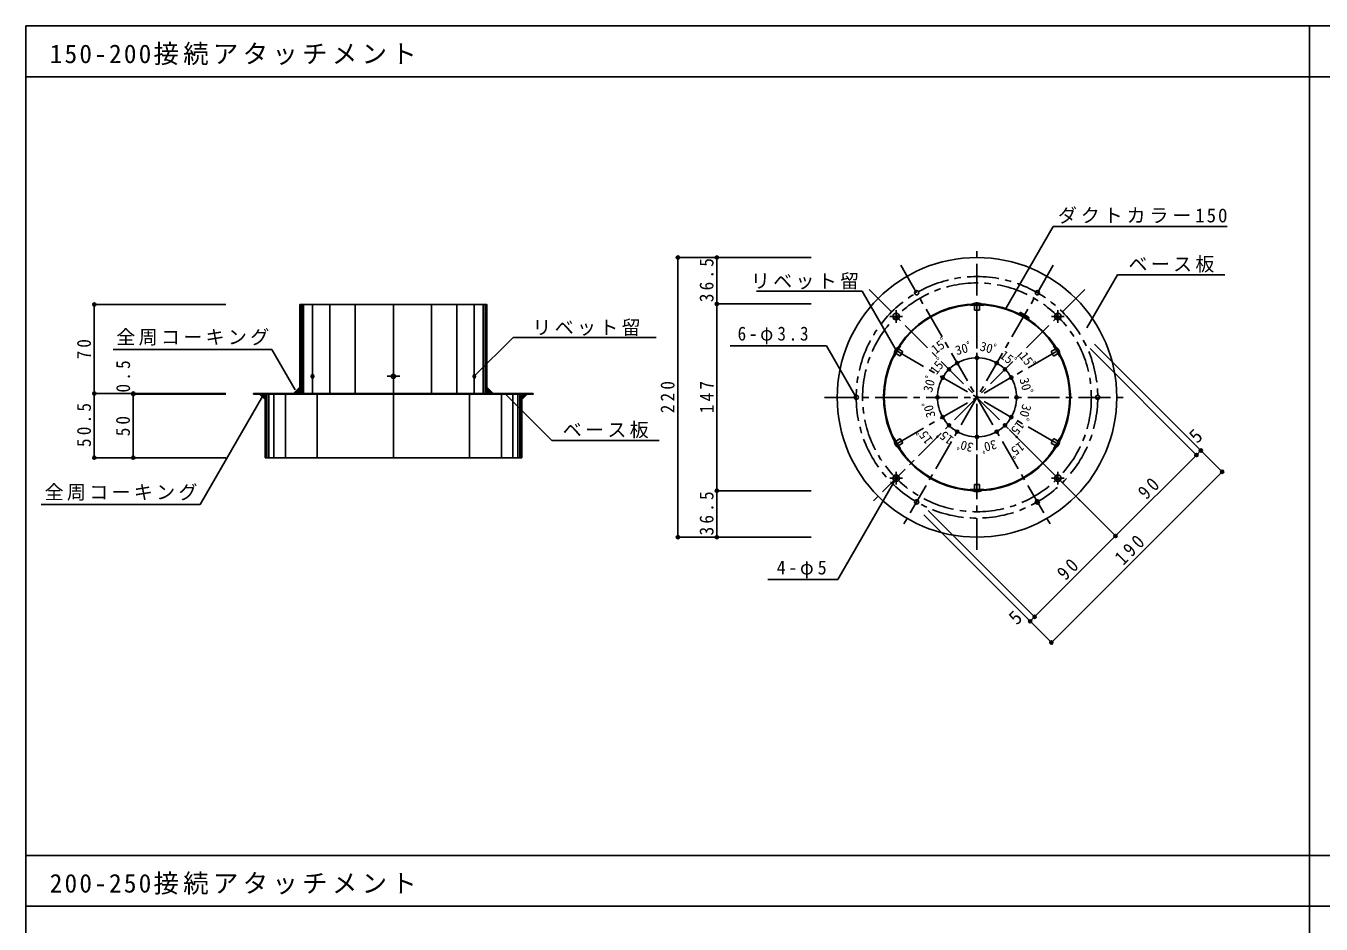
# Model space of a CAD drawing. Units: millimetres at full size, sheet at 1:5. Extents: x -2117 to 2003, y -602 to 803.
# Drawn here: x -2117 to -1098, y 97 to 803 of the extents above; entities that cross this region are included whole.
import ezdxf
from ezdxf.enums import TextEntityAlignment as Align

# ---------------------------------------------------------------- set-up
doc = ezdxf.new("R2010")
doc.units = ezdxf.units.MM
doc.header["$LTSCALE"] = 5
doc.header["$PDMODE"] = 32
doc.header["$PDSIZE"] = 2.5
doc.linetypes.add('CHAIN1', pattern=[8, 5, -1, 1, -1])
for name, color, linetype in [('0-0_中心線', 4, 'Continuous'), ('0-2_ハッチ', 4, 'Continuous'), ('0-4_車', 4, 'Continuous'), ('F-0', 4, 'Continuous')]:
    doc.layers.add(name, color=color, linetype=linetype)
doc.styles.add('ＭＳ ゴシック', font='')
doc.styles.get('ＭＳ ゴシック').set_extended_font_data('MS Gothic')

msp = doc.modelspace()

# ---------------------------------------------------------------- linework, layer by layer
at = {"layer": '0-0_中心線', "linetype": 'CHAIN1'}
for p, q in [((-1368.875, 391.137), (-1368.875, 631.137)), ((-1308.875, 615.06), (-1428.875, 407.214)), ((-1428.875, 615.06), (-1308.875, 407.214)), ((-1284.022, 595.99), (-1453.728, 426.285)), ((-1453.728, 595.99), (-1284.022, 426.285)), ((-1368.875, 584.637), (-1368.875, 437.637)), ((-1437.515, 574.777), (-1427.515, 574.777)), ((-1432.515, 569.777), (-1432.515, 579.777)), ((-1310.236, 574.777), (-1300.236, 574.777)), ((-1305.236, 569.777), (-1305.236, 579.777)), ((-1432.528, 474.387), (-1305.222, 547.887)), ((-1432.528, 547.887), (-1305.222, 474.387)), ((-1828.074, 532.677), (-1828.074, 522.677)), ((-1823.074, 527.677), (-1833.074, 527.677)), ((-1488.875, 511.137), (-1248.875, 511.137)), ((-1432.515, 442.498), (-1432.515, 452.498)), ((-1305.236, 442.498), (-1305.236, 452.498)), ((-1437.515, 447.498), (-1427.515, 447.498)), ((-1310.236, 447.498), (-1300.236, 447.498))]:
    msp.add_line(p, q, dxfattribs=at)
at = {"layer": '0-0_中心線'}
for p, q in [((-1258.408, 607.586), (-1173.775, 607.586)), ((-1542.28, 594.678), (-1459.254, 594.678)), ((-1901.477, 514.177), (-1901.477, 584.177)), ((-1901.327, 514.177), (-1901.327, 584.177)), ((-1901.027, 514.177), (-1901.027, 584.177)), ((-1900.227, 514.177), (-1900.227, 584.177)), ((-1898.727, 514.177), (-1898.727, 584.177)), ((-1891.727, 514.177), (-1891.727, 584.177)), ((-1878.074, 514.177), (-1878.074, 584.177)), ((-1858.074, 514.177), (-1858.074, 584.177)), ((-1828.074, 514.177), (-1828.074, 584.177)), ((-1798.074, 514.177), (-1798.074, 584.177)), ((-1778.074, 514.177), (-1778.074, 584.177)), ((-1764.422, 514.177), (-1764.422, 584.177)), ((-1757.422, 514.177), (-1757.422, 584.177)), ((-1755.922, 514.177), (-1755.922, 584.177)), ((-1755.122, 514.177), (-1755.122, 584.177)), ((-1754.822, 514.177), (-1754.822, 584.177)), ((-1754.672, 514.177), (-1754.672, 584.177)), ((-1373.875, 583.465), (-1373.875, 583.966)), ((-1363.875, 583.465), (-1363.875, 583.966)), ((-1563.104, 551.566), (-1487.217, 551.566)), ((-1429.013, 551.631), (-1429.447, 551.882)), ((-1308.738, 551.631), (-1308.304, 551.882)), ((-1434.013, 542.971), (-1434.447, 543.222)), ((-1303.738, 542.971), (-1303.304, 543.222)), ((-2063.424, 514.177), (-2063.424, 463.677)), ((-2063.424, 514.177), (-1959.907, 514.177)), ((-2032.753, 514.177), (-2032.753, 513.677)), ((-2032.753, 514.177), (-1959.907, 514.177)), ((-2032.753, 513.677), (-1959.907, 513.677)), ((-2032.753, 513.677), (-2032.753, 463.677)), ((-1928.974, 463.677), (-1928.974, 513.677)), ((-1928.874, 463.677), (-1928.874, 513.677)), ((-1928.574, 463.677), (-1928.574, 513.677)), ((-1927.574, 463.677), (-1927.574, 513.677)), ((-1926.074, 463.677), (-1926.074, 513.677)), ((-1922.074, 463.677), (-1922.074, 513.677)), ((-1913.074, 463.677), (-1913.074, 513.677)), ((-1901.574, 519.177), (-1906.574, 514.177)), ((-1888.074, 463.677), (-1888.074, 513.677)), ((-1828.074, 463.677), (-1828.074, 513.677)), ((-1768.074, 463.677), (-1768.074, 513.677)), ((-1754.574, 519.177), (-1749.574, 514.177)), ((-1743.074, 463.677), (-1743.074, 513.677)), ((-1740.001, 513.677), (-1703.542, 477.218)), ((-1734.074, 463.677), (-1734.074, 513.677)), ((-1730.074, 463.677), (-1730.074, 513.677)), ((-1728.574, 463.677), (-1728.574, 513.677)), ((-1727.574, 463.677), (-1727.574, 513.677)), ((-1727.274, 463.677), (-1727.274, 513.677)), ((-1727.174, 463.677), (-1727.174, 513.677)), ((-1434.013, 479.304), (-1434.447, 479.053)), ((-1303.738, 479.304), (-1303.304, 479.053)), ((-1703.542, 477.218), (-1618.91, 477.218)), ((-1429.013, 470.644), (-1429.447, 470.393)), ((-1308.738, 470.644), (-1308.304, 470.393)), ((-2063.424, 463.677), (-1959.907, 463.677)), ((-2032.753, 463.677), (-1959.907, 463.677)), ((-1373.875, 438.81), (-1373.875, 438.309)), ((-1363.875, 438.81), (-1363.875, 438.309)), ((-1533.557, 367.895), (-1478.473, 367.895))]:
    msp.add_line(p, q, dxfattribs=at)
at = {"layer": '0-0_中心線', "color": 7}
for p, q in [((-1901.574, 514.177), (-1901.574, 584.177)), ((-1372.075, 584.637), (-1365.675, 584.637)), ((-1370.875, 580.137), (-1370.875, 583.137)), ((-1370.475, 584.637), (-1370.475, 583.62)), ((-1370.375, 583.637), (-1367.375, 583.637)), ((-1367.275, 584.637), (-1367.275, 583.62)), ((-1366.875, 580.137), (-1366.875, 583.137)), ((-1370.375, 579.637), (-1367.375, 579.637)), ((-1335.381, 577.152), (-1335.13, 577.585)), ((-1334.948, 576.902), (-1334.697, 577.335)), ((-1329.558, 573.237), (-1329.308, 573.671)), ((-1329.125, 572.987), (-1328.635, 573.835)), ((-1328.716, 572.696), (-1328.202, 573.585)), ((-1434.128, 545.116), (-1430.928, 550.659)), ((-1306.822, 550.659), (-1303.622, 545.116)), ((-1433.328, 546.502), (-1432.447, 545.993)), ((-1432.412, 546.088), (-1430.912, 548.686)), ((-1429.631, 543.905), (-1432.229, 545.405)), ((-1431.728, 549.273), (-1430.847, 548.764)), ((-1427.631, 547.369), (-1430.229, 548.869)), ((-1428.948, 544.088), (-1427.448, 546.686)), ((-1310.302, 546.686), (-1308.802, 544.088)), ((-1310.119, 547.369), (-1307.521, 548.869)), ((-1308.119, 543.905), (-1305.521, 545.405)), ((-1306.022, 549.273), (-1306.904, 548.764)), ((-1306.838, 548.686), (-1305.338, 546.088)), ((-1304.422, 546.502), (-1305.304, 545.993)), ((-1938.074, 513.677), (-1938.074, 514.177)), ((-1938.074, 514.177), (-1718.074, 514.177)), ((-1929.074, 463.677), (-1929.074, 513.677)), ((-1929.074, 463.677), (-1929.074, 513.677)), ((-1754.574, 514.177), (-1901.574, 514.177)), ((-1430.928, 471.616), (-1434.128, 477.159)), ((-1433.328, 475.773), (-1432.447, 476.282)), ((-1430.912, 473.588), (-1432.412, 476.186)), ((-1429.631, 478.369), (-1432.229, 476.869)), ((-1431.728, 473.002), (-1430.847, 473.511)), ((-1427.631, 474.905), (-1430.229, 473.405)), ((-1427.448, 475.588), (-1428.948, 478.186)), ((-1308.802, 478.186), (-1310.302, 475.588)), ((-1310.119, 474.905), (-1307.521, 473.405)), ((-1308.119, 478.369), (-1305.521, 476.869)), ((-1306.022, 473.002), (-1306.904, 473.511)), ((-1305.338, 476.186), (-1306.838, 473.588)), ((-1303.622, 477.159), (-1306.822, 471.616)), ((-1304.422, 475.773), (-1305.304, 476.282)), ((-1370.875, 442.137), (-1370.875, 439.137)), ((-1370.475, 437.637), (-1370.475, 438.655)), ((-1367.375, 442.637), (-1370.375, 442.637)), ((-1367.375, 438.637), (-1370.375, 438.637)), ((-1367.275, 437.637), (-1367.275, 438.655)), ((-1366.875, 442.137), (-1366.875, 439.137)), ((-1365.675, 437.637), (-1372.075, 437.637))]:
    msp.add_line(p, q, dxfattribs=at)
for points in [[(-1754.574, 514.177), (-1754.574, 584.177), (-1901.574, 584.177)], [(-1938.074, 513.677), (-1718.074, 513.677), (-1718.074, 514.177)], [(-1929.074, 463.677), (-1727.074, 463.677), (-1727.074, 513.677)]]:
    msp.add_lwpolyline(points, dxfattribs=at)
for centre, radius in [((-1368.875, 511.137), 110), ((-1416.375, 593.41), 1.65), ((-1321.375, 593.41), 1.65), ((-1368.875, 511.137), 73), ((-1432.515, 574.777), 2.5), ((-1305.236, 574.777), 2.5), ((-1828.074, 527.677), 1.65), ((-1463.875, 511.137), 1.65), ((-1273.875, 511.137), 1.65), ((-1432.515, 447.498), 2.5), ((-1305.236, 447.498), 2.5), ((-1416.375, 428.865), 1.65), ((-1321.375, 428.865), 1.65)]:
    msp.add_circle(centre, radius, dxfattribs=at)
at = {"layer": '0-0_中心線', "linetype": 'CHAIN1'}
for radius in [95, 90]:
    msp.add_circle((-1368.875, 511.137), radius, dxfattribs=at)
at = {"layer": '0-0_中心線', "color": 7}
for centre, radius, start, end in [((-1368.875, 511.137), 73.5, 62.71095, 56.88032), ((-1368.875, 578.637), 6.8, 61.92752, 118.07249), ((-1370.375, 583.137), 0.5, 90, 180), ((-1367.375, 583.137), 0.5, 0, 90), ((-1370.375, 580.137), 0.5, 180, 270), ((-1367.375, 580.137), 0.5, 270, 0), ((-1334.948, 576.902), 0.5, 150, 242.71095), ((-1368.875, 511.137), 73.5, 57.66075, 62.71095), ((-1334.697, 577.335), 0.5, 62.69274, 150), ((-1368.875, 511.137), 74, 57.67656, 62.71095), ((-1368.875, 511.137), 74.5, 57.30726, 62.69274), ((-1368.875, 511.137), 75, 57.30726, 62.69274), ((-1368.875, 511.137), 73, 57.66075, 58.34612), ((-1329.558, 573.237), 0.5, 237.66075, 330), ((-1328.716, 572.696), 0.5, 150, 236.88032), ((-1329.308, 573.671), 0.5, 330, 57.67656), ((-1328.635, 573.835), 0.5, 330, 57.30726), ((-1427.332, 544.887), 6.8, 121.92752, 178.07249), ((-1310.418, 544.887), 6.8, 1.92752, 58.07249), ((-1431.979, 545.838), 0.5, 150, 240), ((-1430.479, 548.436), 0.5, 60, 150), ((-1429.381, 544.338), 0.5, 240, 330), ((-1427.881, 546.936), 0.5, 330, 60), ((-1309.869, 546.936), 0.5, 120, 210), ((-1308.369, 544.338), 0.5, 210, 300), ((-1307.271, 548.436), 0.5, 30, 120), ((-1305.771, 545.838), 0.5, 300, 30), ((-1427.332, 477.387), 6.8, 181.92752, 238.07249), ((-1431.979, 476.436), 0.5, 120, 210), ((-1430.479, 473.838), 0.5, 210, 300), ((-1429.381, 477.936), 0.5, 30, 120), ((-1427.881, 475.338), 0.5, 300, 30), ((-1309.869, 475.338), 0.5, 150, 240), ((-1308.369, 477.936), 0.5, 60, 150), ((-1307.271, 473.838), 0.5, 240, 330), ((-1310.418, 477.387), 6.8, 301.92752, 358.07249), ((-1305.771, 476.436), 0.5, 330, 60), ((-1370.375, 442.137), 0.5, 90, 180), ((-1370.375, 439.137), 0.5, 180, 270), ((-1367.375, 442.137), 0.5, 0, 90), ((-1367.375, 439.137), 0.5, 270, 0), ((-1368.875, 443.637), 6.8, 241.92752, 298.07249)]:
    msp.add_arc(centre, radius, start, end, dxfattribs=at)
at = {"layer": '0-0_中心線'}
for start, end in [(86.04543, 93.95457), (146.04543, 153.95457), (26.04543, 33.95457), (206.04543, 213.95457), (326.04543, 333.95457), (266.04543, 273.95457)]:
    msp.add_arc((-1368.875, 511.137), 72.5, start, end, dxfattribs=at)
at = {"layer": '0-0_中心線', "color": 7}
for centre in [(-1891.727, 527.677), (-1764.422, 527.677)]:
    msp.add_ellipse(centre, major_axis=(0, -1.65), ratio=0.6, dxfattribs=at)
at = {"layer": '0-0_中心線', "color": 5}
for p in [(-2063.424, 514.177), (-2032.753, 514.177), (-2032.753, 513.677), (-2063.424, 463.677), (-2032.753, 463.677)]:
    msp.add_point(p, dxfattribs=at)
at = {"layer": '0-2_ハッチ'}
for p, q in [((-1346.058, 581.006), (-1308.859, 645.437)), ((-1308.859, 645.437), (-1171.992, 645.437)), ((-1604.225, 621.137), (-1604.225, 401.137)), ((-1604.225, 621.137), (-1499.363, 621.137)), ((-1573.553, 584.637), (-1573.553, 621.137)), ((-1573.553, 621.137), (-1499.363, 621.137)), ((-1282.482, 565.888), (-1258.408, 607.586)), ((-1432.095, 547.637), (-1459.254, 594.678)), ((-2063.424, 514.177), (-2063.424, 584.177)), ((-2063.424, 584.177), (-1959.907, 584.177)), ((-1573.553, 437.637), (-1573.553, 584.637)), ((-1573.553, 584.637), (-1499.363, 584.637)), ((-1175.985, 452.598), (-1276.377, 552.989)), ((-1905.365, 517.073), (-1923.734, 548.889)), ((-2063.424, 514.177), (-1959.907, 514.177)), ((-1310.336, 318.248), (-1175.985, 452.598)), ((-1432.515, 447.498), (-1478.473, 367.895)), ((-1573.553, 401.137), (-1573.553, 437.637)), ((-1573.553, 437.637), (-1499.363, 437.637)), ((-1310.336, 318.248), (-1410.727, 418.639)), ((-1327.033, 334.945), (-1410.727, 418.639)), ((-1323.497, 338.48), (-1407.191, 422.174)), ((-1604.225, 401.137), (-1499.363, 401.137)), ((-1573.553, 401.137), (-1499.363, 401.137)), ((-1327.033, 334.945), (-1323.497, 338.48))]:
    msp.add_line(p, q, dxfattribs=at)
for points in [[(-1764.422, 527.677), (-1733.822, 558.277), (-1621.274, 558.277)], [(-1196.218, 465.759), (-1192.683, 469.295), (-1276.377, 552.989)], [(-1259.858, 402.12), (-1196.218, 465.759), (-1279.912, 549.454)], [(-1323.497, 338.48), (-1259.858, 402.12), (-1343.552, 485.814)]]:
    msp.add_lwpolyline(points, dxfattribs=at)
for start, end in [(90, 120), (60, 90), (135, 150), (120, 135), (45, 60), (30, 45), (150, 180), (360, 30), (180, 210), (330, 360), (210, 225), (315, 330), (225, 240), (240, 270), (270, 300), (300, 315)]:
    msp.add_arc((-1368.875, 511.137), 31.135, start, end, dxfattribs=at)
for p in [(-1604.225, 621.137), (-1573.553, 621.137), (-2063.424, 584.177), (-1573.553, 584.637), (-1368.875, 542.273), (-1353.308, 538.101), (-1346.859, 533.153), (-1395.839, 526.705), (-1341.911, 526.705), (-2063.424, 514.177), (-1400.01, 511.137), (-1337.74, 511.137), (-1395.839, 495.57), (-1390.891, 489.121), (-1346.859, 489.121), (-1341.911, 495.57), (-1384.443, 484.173), (-1368.875, 480.002), (-1353.308, 484.173), (-1573.553, 437.637), (-1604.225, 401.137), (-1573.553, 401.137)]:
    msp.add_point(p, dxfattribs=at)
at = {"layer": '0-2_ハッチ', "color": 5}
for p in [(-1368.875, 542.273), (-1390.891, 533.153), (-1384.443, 538.101), (-1353.308, 538.101), (-1346.859, 533.153), (-1395.839, 526.705), (-1341.911, 526.705), (-1400.01, 511.137), (-1337.74, 511.137), (-1395.839, 495.57), (-1390.891, 489.121), (-1346.859, 489.121), (-1341.911, 495.57), (-1384.443, 484.173), (-1368.875, 480.002), (-1353.308, 484.173), (-1192.683, 469.295), (-1196.218, 465.759), (-1175.985, 452.598), (-1259.858, 402.12), (-1323.497, 338.48), (-1327.033, 334.945), (-1310.336, 318.248)]:
    msp.add_point(p, dxfattribs=at)
at = {"layer": '0-2_ハッチ', "color": 254}
for points in [[(-1901.574, 519.177), (-1906.574, 514.177), (-1901.574, 514.177)], [(-1754.574, 519.177), (-1754.574, 514.177), (-1749.574, 514.177)]]:
    msp.add_solid(points, dxfattribs=at)
at = {"layer": '0-4_車'}
for p, q in [((-1463.875, 511.137), (-1487.217, 551.566)), ((-1923.734, 548.889), (-2048.676, 548.889)), ((-1930.895, 512.259), (-1980.192, 426.875)), ((-1929.074, 509.441), (-1933.311, 513.677)), ((-1727.074, 509.441), (-1722.838, 513.677)), ((-1980.192, 426.875), (-2105.134, 426.875))]:
    msp.add_line(p, q, dxfattribs=at)
at = {"layer": '0-4_車', "color": 254}
for points in [[(-1929.074, 509.441), (-1929.074, 513.677), (-1933.311, 513.677)], [(-1727.074, 509.441), (-1727.074, 513.677), (-1722.838, 513.677)]]:
    msp.add_solid(points, dxfattribs=at)
at = {"layer": 'F-0', "color": 7}
for p, q in [((-1107.247, 803.323), (-1107.247, -501.677)), ((-2117.247, 150.823), (-97.247, 150.823)), ((-2117.247, 110.823), (-97.247, 110.823))]:
    msp.add_line(p, q, dxfattribs=at)
at = {"layer": 'F-0', "color": 5}
msp.add_line((-2117.247, 763.323), (-97.247, 763.323), dxfattribs=at)
msp.add_lwpolyline([(-2117.247, -601.677), (-2117.247, 803.323), (-97.247, 803.323)], dxfattribs=at)

# ---------------------------------------------------------------- texts
at = {"layer": '0-0_中心線', "color": 7, "char_height": 11, "attachment_point": 7, "style": 'ＭＳ ゴシック'}
for s, insert in [('\\T1.17;ベース板', (-1249.718, 609.295)), ('\\T1.17;リベット留', (-1546.865, 595.979)), ('\\T1.32;\\W0.9;6-φ3.3', (-1557.226, 552.824)), ('\\T1.17;ベース板', (-1694.853, 478.927)), ('\\T1.29;\\W0.95;4-φ5', (-1526.524, 368.822))]:
    msp.add_mtext(s, dxfattribs=dict(at, insert=insert))
at = {"layer": '0-0_中心線', "color": 7, "char_height": 11, "attachment_point": 7, "rotation": 90, "style": 'ＭＳ ゴシック'}
for s, insert in [('\\T1.38;\\W0.9;0.5', (-2035.139, 514.935)), ('\\T1.38;\\W0.9;50.5', (-2065.924, 472.052)), ('\\T1.36;\\W0.9;50', (-2035.253, 480.552))]:
    msp.add_mtext(s, dxfattribs=dict(at, insert=insert))
at = {"layer": '0-2_ハッチ', "style": 'ＭＳ ゴシック'}
for s, rotation, p in [('15ﾟ', 37.5, (-1400.08, 543.119)), ('30ﾟ', 15, (-1384.349, 542.134)), ('30ﾟ', 345, (-1367.784, 546.024)), ('15ﾟ', 52.5, (-1398.995, 527.107)), ('15ﾟ', 322.5, (-1352.97, 541.19)), ('15ﾟ', 307.5, (-1337.793, 542.009)), ('30ﾟ', 75, (-1402.252, 513.944)), ('30ﾟ', 285, (-1337.665, 524.897)), ('30ﾟ', 105, (-1399.306, 496.766)), ('30ﾟ', 255, (-1335.014, 506.924)), ('15ﾟ', 232.5, (-1338.404, 494.691)), ('15ﾟ', 127.5, (-1401.461, 479.12)), ('15ﾟ', 142.5, (-1385.332, 480.876)), ('30ﾟ', 165, (-1370.5, 476.953)), ('30ﾟ', 195, (-1354.997, 479.991)), ('15ﾟ', 217.5, (-1336.384, 478.308))]:
    msp.add_text(s, height=7.331, rotation=rotation, dxfattribs=at).set_placement(p, align=Align.BOTTOM_LEFT)
at = {"layer": '0-2_ハッチ', "color": 7, "style": 'ＭＳ ゴシック'}
for p in [(-1193.271, 471.985), (-1335.202, 329.111)]:
    msp.add_text('5', height=11, rotation=45, dxfattribs=at).set_placement(p, align=Align.BOTTOM_LEFT)
at = {"layer": '0-2_ハッチ', "color": 7, "char_height": 11, "attachment_point": 7, "style": 'ＭＳ ゴシック'}
for s, insert, rotation in [('\\T1.38;\\W0.9;36.5', (-1576.053, 586.012), 90), ('\\T1.36;\\W0.9;70', (-2065.924, 541.052), 90), ('\\T1.38;\\W0.9;220', (-1606.725, 498.637), 90), ('\\T1.38;\\W0.9;147', (-1576.053, 498.637), 90), ('\\T1.36;\\W0.9;90', (-1235.551, 429.962), 45), ('\\T1.38;\\W0.9;36.5', (-1576.053, 402.512), 90), ('\\T1.37;\\W0.9;190', (-1253.767, 378.352), 45), ('\\T1.36;\\W0.9;90', (-1299.19, 366.323), 45)]:
    msp.add_mtext(s, dxfattribs=dict(at, insert=insert, rotation=rotation))
at = {"layer": '0-2_ハッチ', "color": 7, "insert": (-1718.758, 559.46), "char_height": 11, "attachment_point": 7, "style": 'ＭＳ ゴシック'}
msp.add_mtext('\\T1.17;リベット留', dxfattribs=at)
at = {"layer": '0-4_車', "color": 7, "char_height": 11, "attachment_point": 7, "style": 'ＭＳ ゴシック'}
for s, insert in [('\\T1.2;ダクトカラー150', (-1305.234, 647.754)), ('\\T1.17;全周コーキング', (-2046.121, 551.779)), ('\\T1.17;全周コーキング', (-2102.579, 429.764))]:
    msp.add_mtext(s, dxfattribs=dict(at, insert=insert))
at = {"layer": 'F-0', "color": 7, "char_height": 14.66, "attachment_point": 7, "style": 'ＭＳ ゴシック'}
for s, insert in [('\\T1.17;150-200接続アタッチメント', (-2098.543, 772.439)), ('\\T1.17;200-250接続アタッチメント', (-2098.543, 119.939))]:
    msp.add_mtext(s, dxfattribs=dict(at, insert=insert))

doc.saveas('drawing.dxf')
